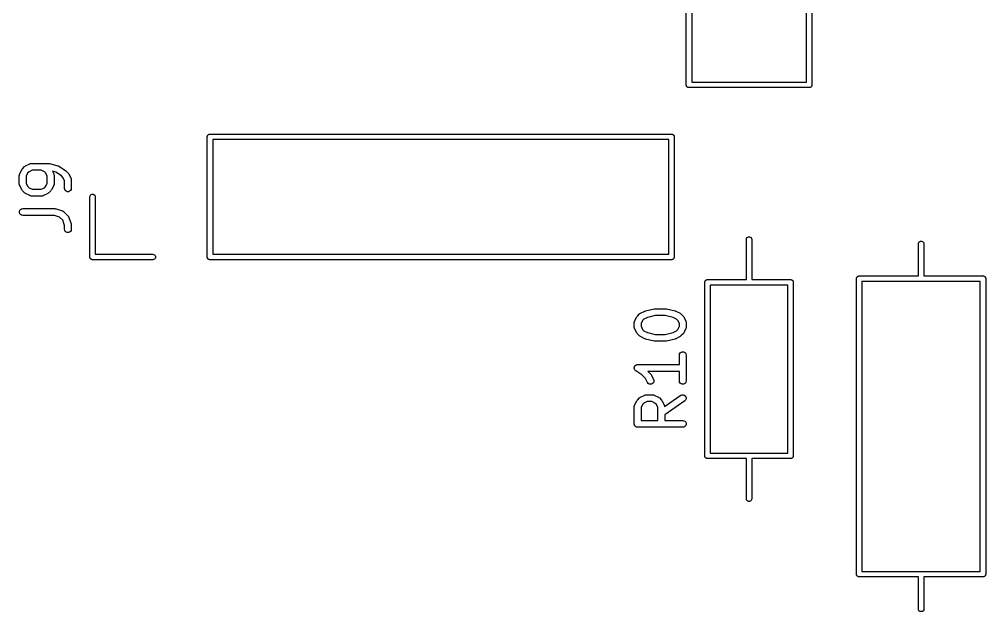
# Model space of a CAD drawing. Extents: x 18.9 to 106.1, y -88.7 to -15.4.
# Drawn here: x 18.89 to 40.29, y -81.57 to -68.46 of the extents above; entities that cross this region are included whole.
import ezdxf

# ---------------------------------------------------------------- set-up
doc = ezdxf.new("R2010")
doc.units = 0
doc.header["$MEASUREMENT"] = 0
doc.layers.add('BLACK', color=7, linetype='CONTINUOUS')

msp = doc.modelspace()

# ---------------------------------------------------------------- linework, layer by layer
at = {"layer": 'BLACK', "linetype": 'CONTINUOUS'}
for p, q in [((33.662, -69.8994), (33.662, -62.2248)), ((36.442, -62.2248), (36.442, -69.9152)), ((33.782, -62.29), (33.782, -69.85)), ((36.322, -69.85), (36.322, -62.29)), ((33.662, -69.9206), (33.662, -69.8994)), ((33.6638, -69.9256), (33.662, -69.9206)), ((33.6647, -69.9308), (33.6638, -69.9256)), ((33.6674, -69.9355), (33.6647, -69.9308)), ((33.6692, -69.9405), (33.6674, -69.9355)), ((33.6727, -69.9445), (33.6692, -69.9405)), ((33.6753, -69.9492), (33.6727, -69.9445)), ((33.6794, -69.9526), (33.6753, -69.9492)), ((33.6828, -69.9567), (33.6794, -69.9526)), ((33.6875, -69.9593), (33.6828, -69.9567)), ((33.6915, -69.9628), (33.6875, -69.9593)), ((33.6965, -69.9646), (33.6915, -69.9628)), ((33.7012, -69.9673), (33.6965, -69.9646)), ((33.7064, -69.9682), (33.7012, -69.9673)), ((33.7114, -69.97), (33.7064, -69.9682)), ((33.7167, -69.97), (33.7114, -69.97)), ((33.7168, -69.97), (33.7167, -69.97)), ((36.3872, -69.97), (33.7168, -69.97)), ((33.782, -69.85), (36.322, -69.85)), ((36.3873, -69.97), (36.3872, -69.97)), ((36.3926, -69.97), (36.3873, -69.97)), ((36.3976, -69.9682), (36.3926, -69.97)), ((36.4028, -69.9673), (36.3976, -69.9682)), ((36.4075, -69.9646), (36.4028, -69.9673)), ((36.4125, -69.9628), (36.4075, -69.9646)), ((36.4165, -69.9593), (36.4125, -69.9628)), ((36.4212, -69.9567), (36.4165, -69.9593)), ((36.4246, -69.9526), (36.4212, -69.9567)), ((36.4287, -69.9492), (36.4246, -69.9526)), ((36.4313, -69.9445), (36.4287, -69.9492)), ((36.4348, -69.9405), (36.4313, -69.9445)), ((36.4366, -69.9355), (36.4348, -69.9405)), ((36.4393, -69.9308), (36.4366, -69.9355)), ((36.4402, -69.9256), (36.4393, -69.9308)), ((36.442, -69.9206), (36.4402, -69.9256)), ((36.442, -69.9152), (36.442, -69.9153)), ((36.442, -69.9153), (36.442, -69.9206)), ((23.054, -71.0494), (23.0558, -71.0444)), ((23.054, -71.0548), (23.054, -71.0494)), ((23.0558, -71.0444), (23.0567, -71.0392)), ((23.0567, -71.0392), (23.0594, -71.0346)), ((23.0594, -71.0346), (23.0612, -71.0295)), ((23.0612, -71.0295), (23.0647, -71.0254)), ((23.0647, -71.0254), (23.0673, -71.0208)), ((23.0673, -71.0208), (23.0714, -71.0174)), ((23.0714, -71.0174), (23.0748, -71.0133)), ((23.0748, -71.0133), (23.0795, -71.0107)), ((23.0795, -71.0107), (23.0835, -71.0072)), ((23.0835, -71.0072), (23.0885, -71.0054)), ((23.0885, -71.0054), (23.0932, -71.0027)), ((23.0932, -71.0027), (23.0984, -71.0018)), ((23.0984, -71.0018), (23.1034, -71)), ((23.1034, -71), (23.1087, -71)), ((23.1087, -71), (23.1088, -71)), ((23.1088, -71), (33.3392, -71)), ((33.3392, -71), (33.3393, -71)), ((33.3393, -71), (33.3446, -71)), ((33.3446, -71), (33.3496, -71.0018)), ((33.3496, -71.0018), (33.3548, -71.0027)), ((33.3548, -71.0027), (33.3595, -71.0054)), ((33.3595, -71.0054), (33.3645, -71.0072)), ((33.3645, -71.0072), (33.3685, -71.0107)), ((33.3685, -71.0107), (33.3732, -71.0133)), ((33.3732, -71.0133), (33.3766, -71.0174)), ((33.3766, -71.0174), (33.3807, -71.0208)), ((33.3807, -71.0208), (33.3833, -71.0255)), ((33.3833, -71.0255), (33.3868, -71.0295)), ((33.3868, -71.0295), (33.3886, -71.0345)), ((33.3886, -71.0345), (33.3913, -71.0392)), ((33.3913, -71.0392), (33.3922, -71.0444)), ((33.3922, -71.0444), (33.394, -71.0494)), ((33.394, -71.0494), (33.394, -71.0547)), ((23.054, -73.7252), (23.054, -71.0548)), ((23.174, -71.12), (23.174, -73.66)), ((33.274, -71.12), (23.174, -71.12)), ((33.274, -73.66), (33.274, -71.12)), ((33.394, -71.0547), (33.394, -71.0548)), ((33.394, -71.0548), (33.394, -73.7252)), ((19.0281, -71.7039), (19.1233, -71.6563)), ((19.1233, -71.6563), (19.1275, -71.655)), ((19.1275, -71.655), (19.1312, -71.6529)), ((19.1312, -71.6529), (19.1399, -71.6513)), ((19.1399, -71.6513), (19.1483, -71.6488)), ((19.1483, -71.6488), (19.1526, -71.6491)), ((19.1526, -71.6491), (19.1569, -71.6483)), ((19.1569, -71.6483), (19.5378, -71.6483)), ((19.5378, -71.6483), (19.5468, -71.6499)), ((19.5468, -71.6499), (19.556, -71.6506)), ((19.556, -71.6506), (19.7465, -71.6982)), ((18.8919, -71.9052), (18.8944, -71.8968)), ((18.8921, -71.9095), (18.8919, -71.9052)), ((18.8944, -71.8968), (18.8959, -71.8882)), ((18.8959, -71.8882), (18.8981, -71.8844)), ((18.8981, -71.8844), (18.8993, -71.8803)), ((18.8993, -71.8803), (18.9469, -71.785)), ((18.9469, -71.785), (18.9541, -71.7754)), ((18.9541, -71.7754), (18.961, -71.7655)), ((18.961, -71.7655), (19.0086, -71.7179)), ((19.0086, -71.7179), (19.0184, -71.711)), ((19.0184, -71.711), (19.0281, -71.7039)), ((19.0756, -71.863), (19.0414, -71.9315)), ((19.106, -71.8326), (19.0756, -71.863)), ((19.1746, -71.7983), (19.106, -71.8326)), ((19.3772, -71.7983), (19.1746, -71.7983)), ((19.4458, -71.8326), (19.3772, -71.7983)), ((19.4762, -71.863), (19.4458, -71.8326)), ((19.5104, -71.9315), (19.4762, -71.863)), ((19.6975, -71.8406), (19.6234, -71.822)), ((19.6234, -71.822), (19.6525, -71.8803)), ((19.6525, -71.8803), (19.6537, -71.8844)), ((19.6537, -71.8844), (19.6559, -71.8882)), ((19.6559, -71.8882), (19.6574, -71.8968)), ((19.6574, -71.8968), (19.6599, -71.9052)), ((19.6599, -71.9052), (19.6597, -71.9095)), ((19.8234, -71.9245), (19.6975, -71.8406)), ((19.7465, -71.6982), (19.7581, -71.7034)), ((19.7581, -71.7034), (19.7699, -71.7085)), ((19.7699, -71.7085), (19.9127, -71.8038)), ((19.9127, -71.8038), (19.9181, -71.8089)), ((19.9181, -71.8089), (19.9242, -71.8132)), ((19.9242, -71.8132), (19.9718, -71.8608)), ((19.9718, -71.8608), (19.9787, -71.8706)), ((19.9787, -71.8706), (19.9858, -71.8803)), ((19.9858, -71.8803), (20.0335, -71.9755)), ((18.8914, -71.9138), (18.8921, -71.9095)), ((18.8914, -72.1043), (18.8914, -71.9138)), ((18.8921, -72.1085), (18.8914, -72.1043)), ((18.8919, -72.1129), (18.8921, -72.1085)), ((18.8944, -72.1213), (18.8919, -72.1129)), ((19.0414, -71.9315), (19.0414, -72.0866)), ((19.0414, -72.0866), (19.0756, -72.1551)), ((19.4762, -72.1551), (19.5104, -72.0866)), ((19.5104, -72.0866), (19.5104, -71.9315)), ((19.6599, -72.1129), (19.6574, -72.1213)), ((19.6597, -71.9095), (19.6604, -71.9138)), ((19.6604, -72.1043), (19.6597, -72.1085)), ((19.6597, -72.1085), (19.6599, -72.1129)), ((19.6604, -71.9138), (19.6604, -72.1043)), ((19.8571, -71.9582), (19.8234, -71.9245)), ((19.8914, -72.0268), (19.8571, -71.9582)), ((19.8914, -72.1995), (19.8914, -72.0268)), ((20.0335, -71.9755), (20.0347, -71.9796)), ((20.0347, -71.9796), (20.0369, -71.9834)), ((20.0369, -71.9834), (20.0384, -71.9921)), ((20.0384, -71.9921), (20.0409, -72.0005)), ((20.0409, -72.0005), (20.0406, -72.0048)), ((20.0406, -72.0048), (20.0414, -72.009)), ((20.0414, -72.009), (20.0414, -72.1995)), ((18.8959, -72.1299), (18.8944, -72.1213)), ((18.8981, -72.1337), (18.8959, -72.1299)), ((18.8993, -72.1378), (18.8981, -72.1337)), ((18.9469, -72.2331), (18.8993, -72.1378)), ((18.9541, -72.2427), (18.9469, -72.2331)), ((18.961, -72.2526), (18.9541, -72.2427)), ((19.0086, -72.3002), (18.961, -72.2526)), ((19.0184, -72.3071), (19.0086, -72.3002)), ((19.0281, -72.3142), (19.0184, -72.3071)), ((19.1233, -72.3618), (19.0281, -72.3142)), ((19.0756, -72.1551), (19.106, -72.1855)), ((19.106, -72.1855), (19.1746, -72.2198)), ((19.1746, -72.2198), (19.3772, -72.2198)), ((19.3772, -72.2198), (19.4458, -72.1855)), ((19.5237, -72.3142), (19.4285, -72.3618)), ((19.4458, -72.1855), (19.4762, -72.1551)), ((19.5334, -72.3071), (19.5237, -72.3142)), ((19.5432, -72.3002), (19.5334, -72.3071)), ((19.5908, -72.2526), (19.5432, -72.3002)), ((19.5977, -72.2427), (19.5908, -72.2526)), ((19.6049, -72.2331), (19.5977, -72.2427)), ((19.6525, -72.1378), (19.6049, -72.2331)), ((19.6537, -72.1337), (19.6525, -72.1378)), ((19.6559, -72.1299), (19.6537, -72.1337)), ((19.6574, -72.1213), (19.6559, -72.1299)), ((19.8959, -72.2252), (19.8914, -72.1995)), ((19.9089, -72.2477), (19.8959, -72.2252)), ((19.9289, -72.2645), (19.9089, -72.2477)), ((19.9534, -72.2734), (19.9289, -72.2645)), ((19.9794, -72.2734), (19.9534, -72.2734)), ((20.0039, -72.2645), (19.9794, -72.2734)), ((20.0238, -72.2477), (20.0039, -72.2645)), ((20.0369, -72.2252), (20.0238, -72.2477)), ((20.0414, -72.1995), (20.0369, -72.2252)), ((20.4835, -72.3372), (20.5034, -72.33)), ((20.5034, -72.33), (20.5246, -72.33)), ((20.5246, -72.33), (20.5445, -72.3372)), ((19.1275, -72.3631), (19.1233, -72.3618)), ((19.1312, -72.3652), (19.1275, -72.3631)), ((19.1399, -72.3668), (19.1312, -72.3652)), ((19.1483, -72.3693), (19.1399, -72.3668)), ((19.1526, -72.369), (19.1483, -72.3693)), ((19.1569, -72.3698), (19.1526, -72.369)), ((19.395, -72.3698), (19.1569, -72.3698)), ((19.3992, -72.369), (19.395, -72.3698)), ((19.4035, -72.3693), (19.3992, -72.369)), ((19.4119, -72.3668), (19.4035, -72.3693)), ((19.4206, -72.3652), (19.4119, -72.3668)), ((19.4244, -72.3631), (19.4206, -72.3652)), ((19.4285, -72.3618), (19.4244, -72.3631)), ((20.454, -72.3848), (20.4567, -72.3692)), ((20.454, -73.7252), (20.454, -72.3848)), ((20.4567, -72.3692), (20.4673, -72.3508)), ((20.4673, -72.3508), (20.4835, -72.3372)), ((20.5445, -72.3372), (20.5607, -72.3508)), ((20.5607, -72.3508), (20.5713, -72.3692)), ((20.5713, -72.3692), (20.574, -72.3848)), ((20.574, -72.3848), (20.574, -73.66)), ((18.8925, -72.7103), (18.9014, -72.6858)), ((18.8925, -72.7364), (18.8925, -72.7103)), ((18.9014, -72.7608), (18.8925, -72.7364)), ((18.9014, -72.6858), (18.9182, -72.6659)), ((18.9182, -72.7808), (18.9014, -72.7608)), ((18.9182, -72.6659), (18.9407, -72.6529)), ((18.9407, -72.6529), (18.9664, -72.6483)), ((18.9664, -72.6483), (19.6807, -72.6483)), ((19.6807, -72.6483), (19.6925, -72.6504)), ((19.6925, -72.6504), (19.7044, -72.6522)), ((19.7044, -72.6522), (19.8472, -72.6998)), ((19.8472, -72.6998), (19.851, -72.7019)), ((19.851, -72.7019), (19.8552, -72.703)), ((19.8552, -72.703), (19.8624, -72.708)), ((19.8624, -72.708), (19.8701, -72.7122)), ((19.8701, -72.7122), (19.873, -72.7154)), ((19.873, -72.7154), (19.8766, -72.7179)), ((19.8766, -72.7179), (19.9718, -72.8132)), ((18.9407, -72.7938), (18.9182, -72.7808)), ((18.9664, -72.7983), (18.9407, -72.7938)), ((19.6685, -72.7983), (18.9664, -72.7983)), ((19.783, -72.8365), (19.6685, -72.7983)), ((19.8532, -72.9067), (19.783, -72.8365)), ((19.8914, -73.0212), (19.8532, -72.9067)), ((19.9718, -72.8132), (19.9743, -72.8167)), ((19.9743, -72.8167), (19.9775, -72.8196)), ((19.9775, -72.8196), (19.9817, -72.8273)), ((19.9817, -72.8273), (19.9867, -72.8345)), ((19.9867, -72.8345), (19.9879, -72.8387)), ((19.9879, -72.8387), (19.9899, -72.8425)), ((19.9899, -72.8425), (20.0375, -72.9853)), ((19.8914, -73.1043), (19.8914, -73.0212)), ((19.8959, -73.1299), (19.8914, -73.1043)), ((19.9089, -73.1525), (19.8959, -73.1299)), ((19.9289, -73.1692), (19.9089, -73.1525)), ((19.9534, -73.1781), (19.9289, -73.1692)), ((19.9794, -73.1781), (19.9534, -73.1781)), ((20.0039, -73.1692), (19.9794, -73.1781)), ((20.0238, -73.1525), (20.0039, -73.1692)), ((20.0369, -73.1299), (20.0238, -73.1525)), ((20.0414, -73.1043), (20.0369, -73.1299)), ((20.0375, -72.9853), (20.0393, -72.9972)), ((20.0393, -72.9972), (20.0414, -73.009)), ((20.0414, -73.009), (20.0414, -73.1043)), ((34.992, -73.3248), (34.9947, -73.3092)), ((34.992, -74.22), (34.992, -73.3248)), ((34.9947, -73.3092), (35.0053, -73.2908)), ((35.0053, -73.2908), (35.0215, -73.2772)), ((35.0215, -73.2772), (35.0414, -73.27)), ((35.0414, -73.27), (35.0626, -73.27)), ((35.0626, -73.27), (35.0825, -73.2772)), ((35.0825, -73.2772), (35.0987, -73.2908)), ((35.0987, -73.2908), (35.1093, -73.3092)), ((35.1093, -73.3092), (35.112, -73.3248)), ((35.112, -73.3248), (35.112, -74.22)), ((38.8047, -73.4092), (38.8153, -73.3908)), ((38.8153, -73.3908), (38.8315, -73.3772)), ((38.8315, -73.3772), (38.8514, -73.37)), ((38.8514, -73.37), (38.8726, -73.37)), ((38.8726, -73.37), (38.8925, -73.3772)), ((38.8925, -73.3772), (38.9087, -73.3908)), ((38.9087, -73.3908), (38.9193, -73.4092)), ((38.802, -73.4248), (38.8047, -73.4092)), ((38.802, -74.14), (38.802, -73.4248)), ((38.9193, -73.4092), (38.922, -73.4248)), ((38.922, -73.4248), (38.922, -74.14)), ((20.454, -73.7253), (20.454, -73.7252)), ((20.454, -73.7306), (20.454, -73.7253)), ((20.4558, -73.7356), (20.454, -73.7306)), ((20.4567, -73.7408), (20.4558, -73.7356)), ((20.4594, -73.7455), (20.4567, -73.7408)), ((20.4612, -73.7505), (20.4594, -73.7455)), ((20.4647, -73.7545), (20.4612, -73.7505)), ((20.4673, -73.7592), (20.4647, -73.7545)), ((20.4714, -73.7626), (20.4673, -73.7592)), ((20.4748, -73.7667), (20.4714, -73.7626)), ((20.4795, -73.7693), (20.4748, -73.7667)), ((20.4835, -73.7728), (20.4795, -73.7693)), ((20.4885, -73.7746), (20.4835, -73.7728)), ((20.4932, -73.7773), (20.4885, -73.7746)), ((20.4984, -73.7782), (20.4932, -73.7773)), ((20.5034, -73.78), (20.4984, -73.7782)), ((20.5087, -73.78), (20.5034, -73.78)), ((20.5088, -73.78), (20.5087, -73.78)), ((21.8492, -73.78), (20.5088, -73.78)), ((20.574, -73.66), (21.8492, -73.66)), ((21.8492, -73.66), (21.8648, -73.6627)), ((21.8648, -73.7773), (21.8492, -73.78)), ((21.8648, -73.6627), (21.8832, -73.6733)), ((21.8832, -73.7667), (21.8648, -73.7773)), ((21.8832, -73.6733), (21.8968, -73.6895)), ((21.8968, -73.7505), (21.8832, -73.7667)), ((21.8968, -73.6895), (21.904, -73.7094)), ((21.904, -73.7306), (21.8968, -73.7505)), ((21.904, -73.7094), (21.904, -73.7306)), ((23.054, -73.7253), (23.054, -73.7252)), ((23.054, -73.7306), (23.054, -73.7253)), ((23.0558, -73.7356), (23.054, -73.7306)), ((23.0567, -73.7408), (23.0558, -73.7356)), ((23.0594, -73.7455), (23.0567, -73.7408)), ((23.0612, -73.7505), (23.0594, -73.7455)), ((23.0647, -73.7545), (23.0612, -73.7505)), ((23.0673, -73.7592), (23.0647, -73.7545)), ((23.0714, -73.7626), (23.0673, -73.7592)), ((23.0748, -73.7667), (23.0714, -73.7626)), ((23.0795, -73.7693), (23.0748, -73.7667)), ((23.0835, -73.7728), (23.0795, -73.7693)), ((23.0885, -73.7746), (23.0835, -73.7728)), ((23.0932, -73.7773), (23.0885, -73.7746)), ((23.0984, -73.7782), (23.0932, -73.7773)), ((23.1034, -73.78), (23.0984, -73.7782)), ((23.1087, -73.78), (23.1034, -73.78)), ((23.1088, -73.78), (23.1087, -73.78)), ((33.3392, -73.78), (23.1088, -73.78)), ((23.174, -73.66), (33.274, -73.66)), ((33.3393, -73.78), (33.3392, -73.78)), ((33.3446, -73.78), (33.3393, -73.78)), ((33.3496, -73.7782), (33.3446, -73.78)), ((33.3548, -73.7773), (33.3496, -73.7782)), ((33.3595, -73.7746), (33.3548, -73.7773)), ((33.3645, -73.7728), (33.3595, -73.7746)), ((33.3685, -73.7693), (33.3645, -73.7728)), ((33.3732, -73.7667), (33.3685, -73.7693)), ((33.3766, -73.7626), (33.3732, -73.7667)), ((33.3807, -73.7592), (33.3766, -73.7626)), ((33.3833, -73.7545), (33.3807, -73.7592)), ((33.3868, -73.7505), (33.3833, -73.7545)), ((33.3886, -73.7455), (33.3868, -73.7505)), ((33.3913, -73.7408), (33.3886, -73.7455)), ((33.3922, -73.7356), (33.3913, -73.7408)), ((33.394, -73.7306), (33.3922, -73.7356)), ((33.394, -73.7252), (33.394, -73.7253)), ((33.394, -73.7253), (33.394, -73.7306)), ((34.0738, -74.2644), (34.0747, -74.2592)), ((34.0747, -74.2592), (34.0774, -74.2545)), ((34.0774, -74.2545), (34.0792, -74.2495)), ((34.0792, -74.2495), (34.0827, -74.2455)), ((34.0827, -74.2455), (34.0853, -74.2408)), ((34.0853, -74.2408), (34.0894, -74.2374)), ((34.0894, -74.2374), (34.0928, -74.2333)), ((34.0928, -74.2333), (34.0975, -74.2307)), ((34.0975, -74.2307), (34.1015, -74.2272)), ((34.1015, -74.2272), (34.1065, -74.2254)), ((34.1065, -74.2254), (34.1112, -74.2227)), ((34.1112, -74.2227), (34.1164, -74.2218)), ((34.1164, -74.2218), (34.1214, -74.22)), ((34.1214, -74.22), (34.1267, -74.22)), ((34.1267, -74.22), (34.1268, -74.22)), ((34.1268, -74.22), (34.992, -74.22)), ((35.112, -74.22), (35.9772, -74.22)), ((35.9772, -74.22), (35.9773, -74.22)), ((35.9773, -74.22), (35.9826, -74.22)), ((35.9826, -74.22), (35.9876, -74.2218)), ((35.9876, -74.2218), (35.9928, -74.2227)), ((35.9928, -74.2227), (35.9975, -74.2254)), ((35.9975, -74.2254), (36.0025, -74.2272)), ((36.0025, -74.2272), (36.0065, -74.2307)), ((36.0065, -74.2307), (36.0112, -74.2333)), ((36.0112, -74.2333), (36.0146, -74.2374)), ((36.0146, -74.2374), (36.0187, -74.2408)), ((36.0187, -74.2408), (36.0213, -74.2455)), ((36.0213, -74.2455), (36.0248, -74.2495)), ((36.0248, -74.2495), (36.0266, -74.2545)), ((36.0266, -74.2545), (36.0293, -74.2592)), ((36.0293, -74.2592), (36.0302, -74.2644)), ((37.432, -74.1894), (37.4338, -74.1844)), ((37.432, -74.1947), (37.432, -74.1894)), ((37.432, -74.1948), (37.432, -74.1947)), ((37.432, -80.7294), (37.432, -74.1948)), ((37.4338, -74.1844), (37.4347, -74.1792)), ((37.4347, -74.1792), (37.4374, -74.1745)), ((37.4374, -74.1745), (37.4392, -74.1695)), ((37.4392, -74.1695), (37.4427, -74.1655)), ((37.4427, -74.1655), (37.4453, -74.1608)), ((37.4453, -74.1608), (37.4494, -74.1574)), ((37.4494, -74.1574), (37.4528, -74.1533)), ((37.4528, -74.1533), (37.4575, -74.1507)), ((37.4575, -74.1507), (37.4615, -74.1472)), ((37.4615, -74.1472), (37.4665, -74.1454)), ((37.4665, -74.1454), (37.4712, -74.1427)), ((37.4712, -74.1427), (37.4764, -74.1418)), ((37.4764, -74.1418), (37.4814, -74.14)), ((37.4814, -74.14), (37.4867, -74.14)), ((37.4867, -74.14), (37.4868, -74.14)), ((37.4868, -74.14), (38.802, -74.14)), ((37.552, -74.26), (37.552, -80.68)), ((40.172, -74.26), (37.552, -74.26)), ((38.922, -74.14), (40.2372, -74.14)), ((40.172, -80.68), (40.172, -74.26)), ((40.2372, -74.14), (40.2373, -74.14)), ((40.2373, -74.14), (40.2426, -74.14)), ((40.2426, -74.14), (40.2476, -74.1418)), ((40.2476, -74.1418), (40.2528, -74.1427)), ((40.2528, -74.1427), (40.2575, -74.1454)), ((40.2575, -74.1454), (40.2625, -74.1472)), ((40.2625, -74.1472), (40.2665, -74.1507)), ((40.2665, -74.1507), (40.2712, -74.1533)), ((40.2712, -74.1533), (40.2746, -74.1574)), ((40.2746, -74.1574), (40.2787, -74.1608)), ((40.2787, -74.1608), (40.2813, -74.1655)), ((40.2813, -74.1655), (40.2848, -74.1695)), ((40.2848, -74.1695), (40.2866, -74.1745)), ((40.2866, -74.1745), (40.2893, -74.1792)), ((40.2893, -74.1792), (40.2902, -74.1844)), ((40.2902, -74.1844), (40.292, -74.1894)), ((40.292, -74.1894), (40.292, -74.1947)), ((40.292, -74.1947), (40.292, -74.1948)), ((40.292, -74.1948), (40.292, -80.7452)), ((34.072, -74.2694), (34.0738, -74.2644)), ((34.072, -74.2747), (34.072, -74.2694)), ((34.072, -74.2748), (34.072, -74.2747)), ((34.072, -78.1094), (34.072, -74.2748)), ((34.192, -74.34), (34.192, -78.06)), ((35.912, -74.34), (34.192, -74.34)), ((35.912, -78.06), (35.912, -74.34)), ((36.0302, -74.2644), (36.032, -74.2694)), ((36.032, -74.2694), (36.032, -74.2747)), ((36.032, -74.2747), (36.032, -74.2748)), ((36.032, -74.2748), (36.032, -78.1252)), ((32.7567, -74.913), (32.9471, -74.8653)), ((32.9471, -74.8653), (32.9563, -74.8647)), ((32.9563, -74.8647), (32.9653, -74.8631)), ((32.9653, -74.8631), (33.2034, -74.8631)), ((33.2034, -74.8631), (33.2125, -74.8647)), ((33.2125, -74.8647), (33.2216, -74.8653)), ((33.2216, -74.8653), (33.4121, -74.913)), ((32.5173, -75.1426), (32.5649, -75.0474)), ((32.5649, -75.0474), (32.5721, -75.0377)), ((32.5721, -75.0377), (32.579, -75.0279)), ((32.579, -75.0279), (32.6266, -74.9803)), ((32.6266, -74.9803), (32.6364, -74.9734)), ((32.6364, -74.9734), (32.6461, -74.9663)), ((32.6461, -74.9663), (32.7413, -74.9186)), ((32.724, -75.095), (32.6936, -75.1254)), ((32.801, -75.0565), (32.724, -75.095)), ((32.7413, -74.9186), (32.7492, -74.9163)), ((32.7492, -74.9163), (32.7567, -74.913)), ((32.9746, -75.0131), (32.801, -75.0565)), ((33.1942, -75.0131), (32.9746, -75.0131)), ((33.3677, -75.0565), (33.1942, -75.0131)), ((33.4447, -75.095), (33.3677, -75.0565)), ((33.4121, -74.913), (33.4196, -74.9163)), ((33.4196, -74.9163), (33.4274, -74.9186)), ((33.4274, -74.9186), (33.5227, -74.9663)), ((33.4751, -75.1254), (33.4447, -75.095)), ((33.5227, -74.9663), (33.5323, -74.9734)), ((33.5323, -74.9734), (33.5422, -74.9803)), ((33.5422, -74.9803), (33.5898, -75.0279)), ((33.5898, -75.0279), (33.5967, -75.0378)), ((33.5967, -75.0378), (33.6038, -75.0474)), ((33.6038, -75.0474), (33.6515, -75.1426)), ((32.5094, -75.1762), (32.5101, -75.1719)), ((32.5094, -75.2714), (32.5094, -75.1762)), ((32.5101, -75.2757), (32.5094, -75.2714)), ((32.5099, -75.1676), (32.5124, -75.1592)), ((32.5101, -75.1719), (32.5099, -75.1676)), ((32.5099, -75.28), (32.5101, -75.2757)), ((32.5124, -75.2884), (32.5099, -75.28)), ((32.5124, -75.1592), (32.5139, -75.1505)), ((32.5139, -75.2971), (32.5124, -75.2884)), ((32.5139, -75.1505), (32.5161, -75.1468)), ((32.5161, -75.3008), (32.5139, -75.2971)), ((32.5161, -75.1468), (32.5173, -75.1426)), ((32.5173, -75.305), (32.5161, -75.3008)), ((32.5649, -75.4002), (32.5173, -75.305)), ((32.6936, -75.1254), (32.6594, -75.1939)), ((32.6594, -75.1939), (32.6594, -75.2537)), ((32.6594, -75.2537), (32.6936, -75.3222)), ((32.6936, -75.3222), (32.724, -75.3526)), ((33.4447, -75.3526), (33.4751, -75.3222)), ((33.5094, -75.1939), (33.4751, -75.1254)), ((33.4751, -75.3222), (33.5094, -75.2537)), ((33.5094, -75.2537), (33.5094, -75.1939)), ((33.6515, -75.305), (33.6038, -75.4002)), ((33.6515, -75.1426), (33.6527, -75.1468)), ((33.6527, -75.3008), (33.6515, -75.305)), ((33.6527, -75.1468), (33.6549, -75.1505)), ((33.6549, -75.2971), (33.6527, -75.3008)), ((33.6549, -75.1505), (33.6564, -75.1592)), ((33.6564, -75.2884), (33.6549, -75.2971)), ((33.6564, -75.1592), (33.6589, -75.1676)), ((33.6589, -75.28), (33.6564, -75.2884)), ((33.6589, -75.1676), (33.6586, -75.1719)), ((33.6586, -75.1719), (33.6594, -75.1762)), ((33.6594, -75.2714), (33.6586, -75.2757)), ((33.6586, -75.2757), (33.6589, -75.28)), ((33.6594, -75.1762), (33.6594, -75.2714)), ((32.5721, -75.4099), (32.5649, -75.4002)), ((32.579, -75.4197), (32.5721, -75.4099)), ((32.6266, -75.4673), (32.579, -75.4197)), ((32.6364, -75.4742), (32.6266, -75.4673)), ((32.6461, -75.4814), (32.6364, -75.4742)), ((32.7413, -75.529), (32.6461, -75.4814)), ((32.724, -75.3526), (32.801, -75.3911)), ((32.7492, -75.5313), (32.7413, -75.529)), ((32.7567, -75.5347), (32.7492, -75.5313)), ((32.9471, -75.5823), (32.7567, -75.5347)), ((32.801, -75.3911), (32.9746, -75.4345)), ((32.9746, -75.4345), (33.1942, -75.4345)), ((33.1942, -75.4345), (33.3677, -75.3911)), ((33.4121, -75.5347), (33.2216, -75.5823)), ((33.3677, -75.3911), (33.4447, -75.3526)), ((33.4196, -75.5313), (33.4121, -75.5347)), ((33.4274, -75.529), (33.4196, -75.5313)), ((33.5227, -75.4814), (33.4274, -75.529)), ((33.5323, -75.4742), (33.5227, -75.4814)), ((33.5422, -75.4673), (33.5323, -75.4742)), ((33.5898, -75.4197), (33.5422, -75.4673)), ((33.5967, -75.4099), (33.5898, -75.4197)), ((33.6038, -75.4002), (33.5967, -75.4099)), ((32.9563, -75.5829), (32.9471, -75.5823)), ((32.9653, -75.5845), (32.9563, -75.5829)), ((33.2034, -75.5845), (32.9653, -75.5845)), ((33.2125, -75.5829), (33.2034, -75.5845)), ((33.2216, -75.5823), (33.2125, -75.5829)), ((33.5094, -75.8905), (33.5139, -75.8648)), ((33.5094, -76.1012), (33.5094, -75.8905)), ((33.5139, -75.8648), (33.5269, -75.8423)), ((33.5269, -75.8423), (33.5469, -75.8255)), ((33.5469, -75.8255), (33.5714, -75.8166)), ((33.5714, -75.8166), (33.5974, -75.8166)), ((33.5974, -75.8166), (33.6219, -75.8255)), ((33.6219, -75.8255), (33.6418, -75.8423)), ((33.6418, -75.8423), (33.6549, -75.8648)), ((33.6549, -75.8648), (33.6594, -75.8905)), ((33.6594, -75.8905), (33.6594, -76.4619)), ((32.5095, -76.1714), (32.5105, -76.1673)), ((32.5105, -76.1803), (32.5095, -76.1714)), ((32.5105, -76.1632), (32.5136, -76.1548)), ((32.5105, -76.1673), (32.5105, -76.1632)), ((32.5105, -76.1892), (32.5105, -76.1803)), ((32.5136, -76.1548), (32.5157, -76.1461)), ((32.5157, -76.1461), (32.518, -76.1426)), ((32.518, -76.1426), (32.5194, -76.1387)), ((32.5194, -76.1387), (32.5252, -76.1318)), ((32.5252, -76.1318), (32.5301, -76.1244)), ((32.5301, -76.1244), (32.5335, -76.1219)), ((32.5335, -76.1219), (32.5362, -76.1187)), ((32.5362, -76.1187), (32.5439, -76.1143)), ((32.5439, -76.1143), (32.5511, -76.109)), ((32.5511, -76.109), (32.5551, -76.1078)), ((32.5551, -76.1078), (32.5587, -76.1057)), ((32.5587, -76.1057), (32.5675, -76.1042)), ((32.5675, -76.1042), (32.5761, -76.1016)), ((32.5761, -76.1016), (32.5803, -76.1019)), ((32.5803, -76.1019), (32.5844, -76.1012)), ((32.5844, -76.1012), (33.5094, -76.1012)), ((32.5119, -76.1931), (32.5105, -76.1892)), ((32.5124, -76.1973), (32.5119, -76.1931)), ((32.5164, -76.2053), (32.5124, -76.1973)), ((32.5194, -76.2137), (32.5164, -76.2053)), ((32.5221, -76.2169), (32.5194, -76.2137)), ((32.5239, -76.2206), (32.5221, -76.2169)), ((32.5304, -76.2268), (32.5239, -76.2206)), ((32.5362, -76.2336), (32.5304, -76.2268)), ((32.5398, -76.2357), (32.5362, -76.2336)), ((32.5428, -76.2386), (32.5398, -76.2357)), ((32.6795, -76.3297), (32.5428, -76.2386)), ((32.7608, -76.4111), (32.6795, -76.3297)), ((33.5094, -76.2512), (32.8131, -76.2512)), ((32.8131, -76.2512), (32.8755, -76.3136)), ((32.8755, -76.3136), (32.8824, -76.3235)), ((32.8824, -76.3235), (32.8896, -76.3331)), ((32.8896, -76.3331), (32.9372, -76.4284)), ((33.5094, -76.4619), (33.5094, -76.2512)), ((32.803, -76.4954), (32.7608, -76.4111)), ((32.8185, -76.5164), (32.803, -76.4954)), ((32.8403, -76.5307), (32.8185, -76.5164)), ((32.8656, -76.5368), (32.8403, -76.5307)), ((32.8915, -76.5338), (32.8656, -76.5368)), ((32.9148, -76.5221), (32.8915, -76.5338)), ((32.9327, -76.5032), (32.9148, -76.5221)), ((32.943, -76.4793), (32.9327, -76.5032)), ((32.9372, -76.4284), (32.9446, -76.4533)), ((32.9446, -76.4533), (32.943, -76.4793)), ((33.5139, -76.4876), (33.5094, -76.4619)), ((33.5269, -76.5101), (33.5139, -76.4876)), ((33.5469, -76.5269), (33.5269, -76.5101)), ((33.5714, -76.5358), (33.5469, -76.5269)), ((33.5974, -76.5358), (33.5714, -76.5358)), ((33.6219, -76.5269), (33.5974, -76.5358)), ((33.6418, -76.5101), (33.6219, -76.5269)), ((33.6549, -76.4876), (33.6418, -76.5101)), ((33.6594, -76.4619), (33.6549, -76.4876)), ((32.6364, -76.8306), (32.6461, -76.8234)), ((32.6461, -76.8234), (32.7413, -76.7758)), ((32.7413, -76.7758), (32.7455, -76.7745)), ((32.7455, -76.7745), (32.7492, -76.7724)), ((32.7492, -76.7724), (32.7579, -76.7709)), ((32.7579, -76.7709), (32.7663, -76.7683)), ((32.7663, -76.7683), (32.7706, -76.7686)), ((32.7706, -76.7686), (32.7749, -76.7679)), ((32.7749, -76.7679), (32.9177, -76.7679)), ((32.9177, -76.7679), (32.922, -76.7686)), ((32.922, -76.7686), (32.9263, -76.7683)), ((32.9263, -76.7683), (32.9347, -76.7709)), ((32.9347, -76.7709), (32.9434, -76.7724)), ((32.9434, -76.7724), (32.9471, -76.7745)), ((32.9471, -76.7745), (32.9513, -76.7758)), ((32.9513, -76.7758), (33.0465, -76.8234)), ((33.0465, -76.8234), (33.0562, -76.8306)), ((33.183, -77.0323), (33.5414, -76.7814)), ((33.5414, -76.7814), (33.565, -76.7704)), ((33.565, -76.7704), (33.5909, -76.7681)), ((33.5909, -76.7681), (33.6161, -76.7749)), ((33.6161, -76.7749), (33.6374, -76.7898)), ((33.6374, -76.7898), (33.6524, -76.8112)), ((33.6524, -76.8112), (33.6591, -76.8363)), ((32.5094, -77.0333), (32.5101, -77.0291)), ((32.5094, -77.4143), (32.5094, -77.0333)), ((32.5099, -77.0248), (32.5124, -77.0163)), ((32.5101, -77.0291), (32.5099, -77.0248)), ((32.5124, -77.0163), (32.5139, -77.0077)), ((32.5139, -77.0077), (32.5161, -77.0039)), ((32.5161, -77.0039), (32.5173, -76.9998)), ((32.5173, -76.9998), (32.5649, -76.9046)), ((32.5649, -76.9046), (32.5721, -76.8949)), ((32.5721, -76.8949), (32.579, -76.8851)), ((32.579, -76.8851), (32.6266, -76.8374)), ((32.6266, -76.8374), (32.6364, -76.8306)), ((32.6936, -76.9825), (32.6594, -77.051)), ((32.724, -76.9521), (32.6936, -76.9825)), ((32.7926, -76.9179), (32.724, -76.9521)), ((32.9, -76.9179), (32.7926, -76.9179)), ((32.9685, -76.9521), (32.9, -76.9179)), ((32.9989, -76.9825), (32.9685, -76.9521)), ((33.0332, -77.051), (32.9989, -76.9825)), ((33.0562, -76.8306), (33.066, -76.8374)), ((33.066, -76.8374), (33.1136, -76.8851)), ((33.1136, -76.8851), (33.1205, -76.8949)), ((33.1205, -76.8949), (33.1277, -76.9046)), ((33.1277, -76.9046), (33.1753, -76.9998)), ((33.1753, -76.9998), (33.1765, -77.0039)), ((33.1765, -77.0039), (33.1787, -77.0077)), ((33.1787, -77.0077), (33.1802, -77.0163)), ((33.1802, -77.0163), (33.1827, -77.0248)), ((33.1827, -77.0248), (33.1824, -77.0291)), ((33.1824, -77.0291), (33.183, -77.0323)), ((33.6274, -76.9043), (33.1832, -77.2152)), ((33.6458, -76.8859), (33.6274, -76.9043)), ((33.6568, -76.8623), (33.6458, -76.8859)), ((33.6591, -76.8363), (33.6568, -76.8623)), ((32.6594, -77.051), (32.6594, -77.3393)), ((33.0332, -77.3393), (33.0332, -77.051)), ((33.1832, -77.2152), (33.1832, -77.3393)), ((32.5105, -77.4207), (32.5094, -77.4143)), ((32.5105, -77.4273), (32.5105, -77.4207)), ((32.5128, -77.4335), (32.5105, -77.4273)), ((32.5139, -77.4399), (32.5128, -77.4335)), ((32.5172, -77.4456), (32.5139, -77.4399)), ((32.5194, -77.4518), (32.5172, -77.4456)), ((32.5236, -77.4568), (32.5194, -77.4518)), ((32.5269, -77.4625), (32.5236, -77.4568)), ((32.532, -77.4667), (32.5269, -77.4625)), ((32.5362, -77.4717), (32.532, -77.4667)), ((32.6594, -77.3393), (33.0332, -77.3393)), ((33.1832, -77.3393), (33.5844, -77.3393)), ((33.5844, -77.3393), (33.61, -77.3438)), ((33.61, -77.3438), (33.6326, -77.3568)), ((33.6326, -77.3568), (33.6493, -77.3768)), ((33.6493, -77.4518), (33.6326, -77.4717)), ((33.6493, -77.3768), (33.6582, -77.4013)), ((33.6582, -77.4273), (33.6493, -77.4518)), ((33.6582, -77.4013), (33.6582, -77.4273)), ((32.5419, -77.475), (32.5362, -77.4717)), ((32.5469, -77.4792), (32.5419, -77.475)), ((32.553, -77.4815), (32.5469, -77.4792)), ((32.5587, -77.4848), (32.553, -77.4815)), ((32.5652, -77.4859), (32.5587, -77.4848)), ((32.5714, -77.4881), (32.5652, -77.4859)), ((32.5779, -77.4881), (32.5714, -77.4881)), ((32.5844, -77.4893), (32.5779, -77.4881)), ((33.5844, -77.4893), (32.5844, -77.4893)), ((33.61, -77.4848), (33.5844, -77.4893)), ((33.6326, -77.4717), (33.61, -77.4848)), ((34.072, -78.1306), (34.072, -78.1094)), ((34.192, -78.06), (35.912, -78.06)), ((34.0738, -78.1356), (34.072, -78.1306)), ((34.0748, -78.1408), (34.0738, -78.1356)), ((34.0774, -78.1454), (34.0748, -78.1408)), ((34.0792, -78.1505), (34.0774, -78.1454)), ((34.0827, -78.1545), (34.0792, -78.1505)), ((34.0853, -78.1592), (34.0827, -78.1545)), ((34.0894, -78.1626), (34.0853, -78.1592)), ((34.0928, -78.1667), (34.0894, -78.1626)), ((34.0975, -78.1693), (34.0928, -78.1667)), ((34.1015, -78.1728), (34.0975, -78.1693)), ((34.1065, -78.1746), (34.1015, -78.1728)), ((34.1112, -78.1773), (34.1065, -78.1746)), ((34.1164, -78.1782), (34.1112, -78.1773)), ((34.1214, -78.18), (34.1164, -78.1782)), ((34.1267, -78.18), (34.1214, -78.18)), ((34.1268, -78.18), (34.1267, -78.18)), ((34.992, -78.18), (34.1268, -78.18)), ((34.992, -79.0752), (34.992, -78.18)), ((35.9772, -78.18), (35.112, -78.18)), ((35.112, -78.18), (35.112, -79.0752)), ((35.9773, -78.18), (35.9772, -78.18)), ((35.9826, -78.18), (35.9773, -78.18)), ((35.9876, -78.1782), (35.9826, -78.18)), ((35.9928, -78.1773), (35.9876, -78.1782)), ((35.9975, -78.1746), (35.9928, -78.1773)), ((36.0025, -78.1728), (35.9975, -78.1746)), ((36.0065, -78.1693), (36.0025, -78.1728)), ((36.0112, -78.1667), (36.0065, -78.1693)), ((36.0146, -78.1626), (36.0112, -78.1667)), ((36.0187, -78.1592), (36.0146, -78.1626)), ((36.0213, -78.1545), (36.0187, -78.1592)), ((36.0248, -78.1505), (36.0213, -78.1545)), ((36.0266, -78.1455), (36.0248, -78.1505)), ((36.0293, -78.1408), (36.0266, -78.1455)), ((36.0302, -78.1356), (36.0293, -78.1408)), ((36.032, -78.1306), (36.0302, -78.1356)), ((36.032, -78.1252), (36.032, -78.1253)), ((36.032, -78.1253), (36.032, -78.1306)), ((34.9947, -79.0908), (34.992, -79.0752)), ((35.0053, -79.1092), (34.9947, -79.0908)), ((35.0215, -79.1228), (35.0053, -79.1092)), ((35.0414, -79.13), (35.0215, -79.1228)), ((35.0626, -79.13), (35.0414, -79.13)), ((35.0825, -79.1228), (35.0626, -79.13)), ((35.0987, -79.1092), (35.0825, -79.1228)), ((35.1093, -79.0908), (35.0987, -79.1092)), ((35.112, -79.0752), (35.1093, -79.0908)), ((37.552, -80.68), (40.172, -80.68)), ((37.432, -80.7506), (37.432, -80.7294)), ((37.4338, -80.7556), (37.432, -80.7506)), ((37.4348, -80.7608), (37.4338, -80.7556)), ((37.4374, -80.7655), (37.4348, -80.7608)), ((37.4392, -80.7705), (37.4374, -80.7655)), ((37.4427, -80.7745), (37.4392, -80.7705)), ((37.4453, -80.7792), (37.4427, -80.7745)), ((37.4494, -80.7826), (37.4453, -80.7792)), ((37.4528, -80.7867), (37.4494, -80.7826)), ((37.4575, -80.7893), (37.4528, -80.7867)), ((37.4615, -80.7928), (37.4575, -80.7893)), ((37.4665, -80.7946), (37.4615, -80.7928)), ((37.4712, -80.7973), (37.4665, -80.7946)), ((37.4764, -80.7982), (37.4712, -80.7973)), ((37.4814, -80.8), (37.4764, -80.7982)), ((37.4867, -80.8), (37.4814, -80.8)), ((37.4868, -80.8), (37.4867, -80.8)), ((38.802, -80.8), (37.4868, -80.8)), ((38.802, -81.5152), (38.802, -80.8)), ((40.2372, -80.8), (38.922, -80.8)), ((38.922, -80.8), (38.922, -81.5152)), ((40.2373, -80.8), (40.2372, -80.8)), ((40.2426, -80.8), (40.2373, -80.8)), ((40.2476, -80.7982), (40.2426, -80.8)), ((40.2528, -80.7973), (40.2476, -80.7982)), ((40.2575, -80.7946), (40.2528, -80.7973)), ((40.2625, -80.7928), (40.2575, -80.7946)), ((40.2665, -80.7893), (40.2625, -80.7928)), ((40.2712, -80.7867), (40.2665, -80.7893)), ((40.2746, -80.7826), (40.2712, -80.7867)), ((40.2787, -80.7792), (40.2746, -80.7826)), ((40.2813, -80.7745), (40.2787, -80.7792)), ((40.2848, -80.7705), (40.2813, -80.7745)), ((40.2866, -80.7655), (40.2848, -80.7705)), ((40.2893, -80.7608), (40.2866, -80.7655)), ((40.2902, -80.7556), (40.2893, -80.7608)), ((40.292, -80.7506), (40.2902, -80.7556)), ((40.292, -80.7452), (40.292, -80.7453)), ((40.292, -80.7453), (40.292, -80.7506)), ((38.8047, -81.5308), (38.802, -81.5152)), ((38.8153, -81.5492), (38.8047, -81.5308)), ((38.9193, -81.5308), (38.9087, -81.5492)), ((38.922, -81.5152), (38.9193, -81.5308)), ((38.8315, -81.5628), (38.8153, -81.5492)), ((38.8514, -81.57), (38.8315, -81.5628)), ((38.8726, -81.57), (38.8514, -81.57)), ((38.8925, -81.5628), (38.8726, -81.57)), ((38.9087, -81.5492), (38.8925, -81.5628))]:
    msp.add_line(p, q, dxfattribs=at)

doc.saveas('drawing.dxf')
